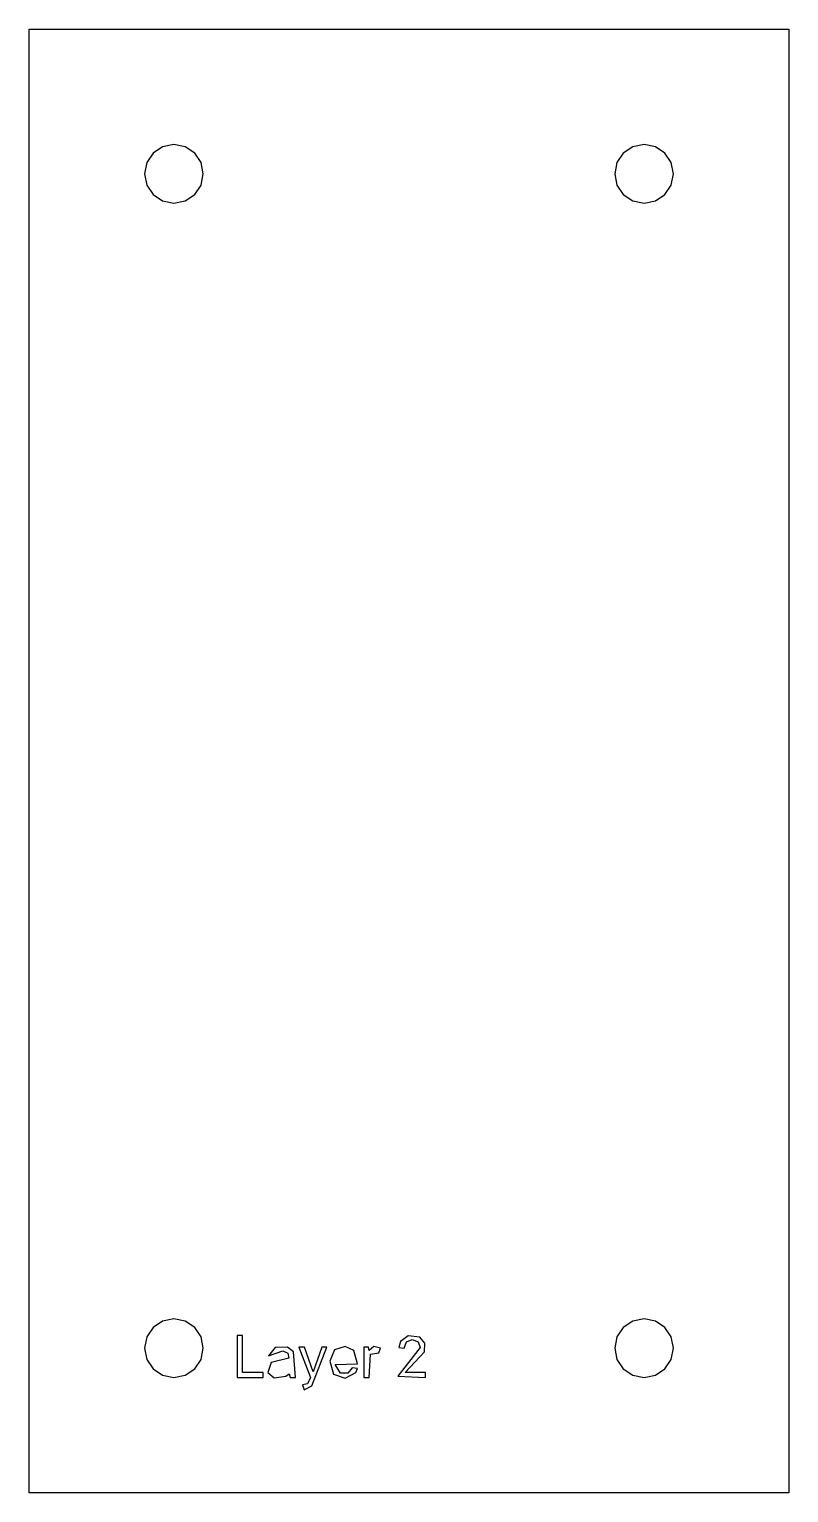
# Model space of a CAD drawing. Header units: metres. Extents: x -37 to 28, y -76 to 49.
import ezdxf

# ---------------------------------------------------------------- set-up
doc = ezdxf.new("R2010")
doc.units = ezdxf.units.M

msp = doc.modelspace()

# ---------------------------------------------------------------- linework, layer by layer
for points in [[(27.81, -75.81), (-36.81, -75.81), (-36.81, 48.81), (27.81, 48.81), (27.81, -75.81)], [(-22.19, 37.46), (-22.73, 38.27), (-23.54, 38.81), (-24.5, 39), (-25.46, 38.81), (-26.27, 38.27), (-26.81, 37.46), (-27, 36.5), (-26.81, 35.54), (-26.27, 34.73), (-25.46, 34.19), (-24.5, 34), (-23.54, 34.19), (-22.73, 34.73), (-22.19, 35.54), (-22, 36.5), (-22.19, 37.46)], [(17.81, 37.46), (17.27, 38.27), (16.46, 38.81), (15.5, 39), (14.54, 38.81), (13.73, 38.27), (13.19, 37.46), (13, 36.5), (13.19, 35.54), (13.73, 34.73), (14.54, 34.19), (15.5, 34), (16.46, 34.19), (17.27, 34.73), (17.81, 35.54), (18, 36.5), (17.81, 37.46)], [(-22.19, -62.54), (-22.73, -61.73), (-23.54, -61.19), (-24.5, -61), (-25.46, -61.19), (-26.27, -61.73), (-26.81, -62.54), (-27, -63.5), (-26.81, -64.46), (-26.27, -65.27), (-25.46, -65.81), (-24.5, -66), (-23.54, -65.81), (-22.73, -65.27), (-22.19, -64.46), (-22, -63.5), (-22.19, -62.54)], [(17.81, -62.54), (17.27, -61.73), (16.46, -61.19), (15.5, -61), (14.54, -61.19), (13.73, -61.73), (13.19, -62.54), (13, -63.5), (13.19, -64.46), (13.73, -65.27), (14.54, -65.81), (15.5, -66), (16.46, -65.81), (17.27, -65.27), (17.81, -64.46), (18, -63.5), (17.81, -62.54)], [(-19.13, -66), (-16.9, -66), (-16.9, -65.58), (-18.66, -65.58), (-18.66, -62.42), (-19.13, -62.42), (-19.13, -66)], [(-14.61, -66), (-14.15, -66), (-14.34, -63.82), (-14.84, -63.4), (-15.88, -63.44), (-16.46, -64.15), (-15.23, -63.72), (-14.81, -63.91), (-14.73, -64.35), (-16.22, -64.72), (-16.5, -65.56), (-15.96, -66.03), (-14.98, -65.89), (-14.7, -65.68), (-14.61, -66)], [(-11.92, -63.41), (-12.66, -65.51), (-13.38, -63.41), (-13.86, -63.41), (-12.87, -66), (-13.13, -66.53), (-13.57, -66.61), (-13.42, -67.05), (-12.76, -66.71), (-11.48, -63.41), (-11.92, -63.41)], [(-8.88, -65.22), (-9.33, -65.16), (-9.71, -65.63), (-10.32, -65.64), (-10.79, -64.9), (-8.87, -64.82), (-9.19, -63.7), (-9.94, -63.35), (-10.85, -63.64), (-11.25, -64.6), (-10.92, -65.71), (-9.93, -66.06), (-9.03, -65.57), (-8.88, -65.22)], [(-8.33, -66), (-7.89, -66), (-7.77, -64.02), (-7.08, -63.9), (-6.92, -63.49), (-7.49, -63.36), (-7.88, -63.7), (-7.94, -63.41), (-8.33, -63.41), (-8.33, -66)], [(-4.84, -65.58), (-3.18, -63.82), (-3.14, -63.08), (-3.59, -62.55), (-4.58, -62.45), (-5.22, -62.92), (-5.37, -63.44), (-4.92, -63.49), (-4.72, -62.96), (-4.22, -62.77), (-3.73, -62.95), (-3.54, -63.44), (-5.45, -65.88), (-3.09, -66), (-3.09, -65.58), (-4.84, -65.58)]]:
    msp.add_lwpolyline(points)

doc.saveas('drawing.dxf')
